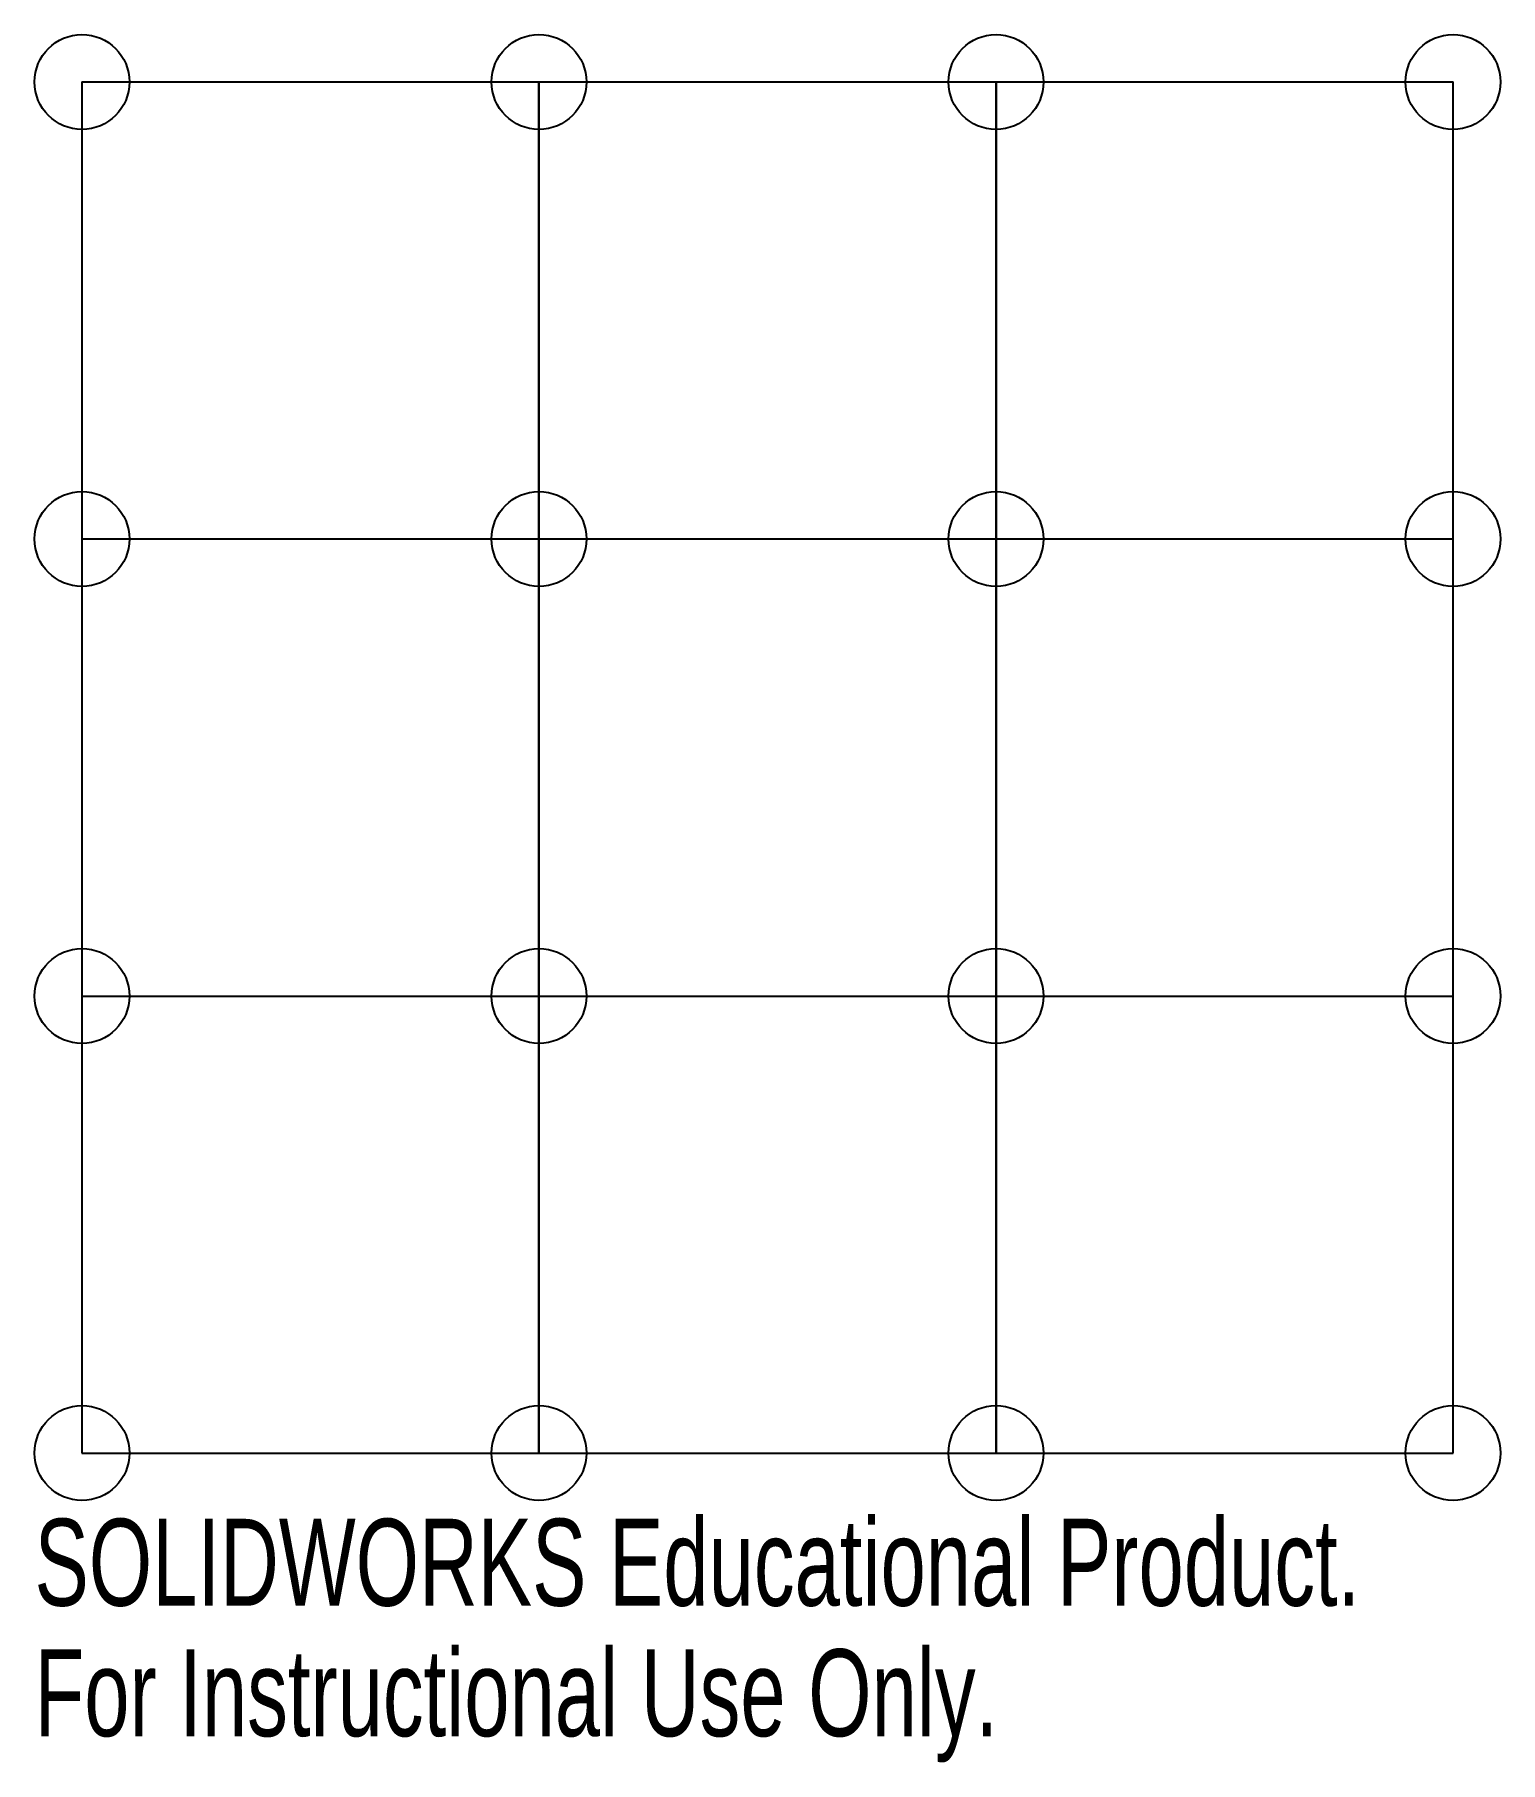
# Model space of a CAD drawing. Header units: inches. Extents: x -0.1 to 3.1, y -1.68 to 2.1.
import ezdxf

# ---------------------------------------------------------------- set-up
doc = ezdxf.new("R2010")
doc.units = ezdxf.units.IN
doc.header["$MEASUREMENT"] = 0
doc.styles.add('SLDTEXTSTYLE0', font='TXT', dxfattribs={"width": 0.7})

msp = doc.modelspace()

# ---------------------------------------------------------------- linework, layer by layer
at = {"color": 7, "linetype": 'Continuous'}
for p, q in [((0, 2), (1, 2)), ((0, 2), (0, 1)), ((1, 2), (2, 2)), ((1, 2), (1, 1)), ((1, 1), (1, 2)), ((2, 1), (2, 2)), ((2, 2), (3, 2)), ((2, 2), (2, 1)), ((3, 1), (3, 2)), ((0, 1), (1, 1)), ((0, 1), (0, 0)), ((0, 1), (1, 1)), ((1, 1), (2, 1)), ((1, 1), (1, 0)), ((1, 1), (2, 1)), ((1, 0), (1, 1)), ((2, 0), (2, 1)), ((2, 1), (3, 1)), ((2, 1), (2, 0)), ((2, 1), (3, 1)), ((3, 0), (3, 1)), ((0, 0), (1, 0)), ((0, 0), (0, -1)), ((0, 0), (1, 0)), ((1, -1), (1, 0)), ((1, 0), (2, 0)), ((1, 0), (1, -1)), ((1, 0), (2, 0)), ((2, -1), (2, 0)), ((2, 0), (3, 0)), ((2, 0), (2, -1)), ((2, 0), (3, 0)), ((3, -1), (3, 0)), ((0, -1), (1, -1)), ((1, -1), (2, -1)), ((2, -1), (3, -1))]:
    msp.add_line(p, q, dxfattribs=at)
for centre in [(0, 2), (1, 2), (2, 2), (3, 2), (0, 1), (1, 1), (2, 1), (3, 1), (0, 0), (1, 0), (2, 0), (3, 0), (0, -1), (1, -1), (2, -1), (3, -1)]:
    msp.add_circle(centre, 0.1038, dxfattribs=at)

# ---------------------------------------------------------------- texts
at = {"color": 7, "linetype": 'Continuous', "char_height": 0.1903, "attachment_point": 1, "style": 'SLDTEXTSTYLE0'}
for s, insert in [('SOLIDWORKS Educational Product.', (-0.1038, -1.1439)), ('For Instructional Use Only.', (-0.1038, -1.4293))]:
    msp.add_mtext(s, dxfattribs=dict(at, insert=insert))

doc.saveas('drawing.dxf')
